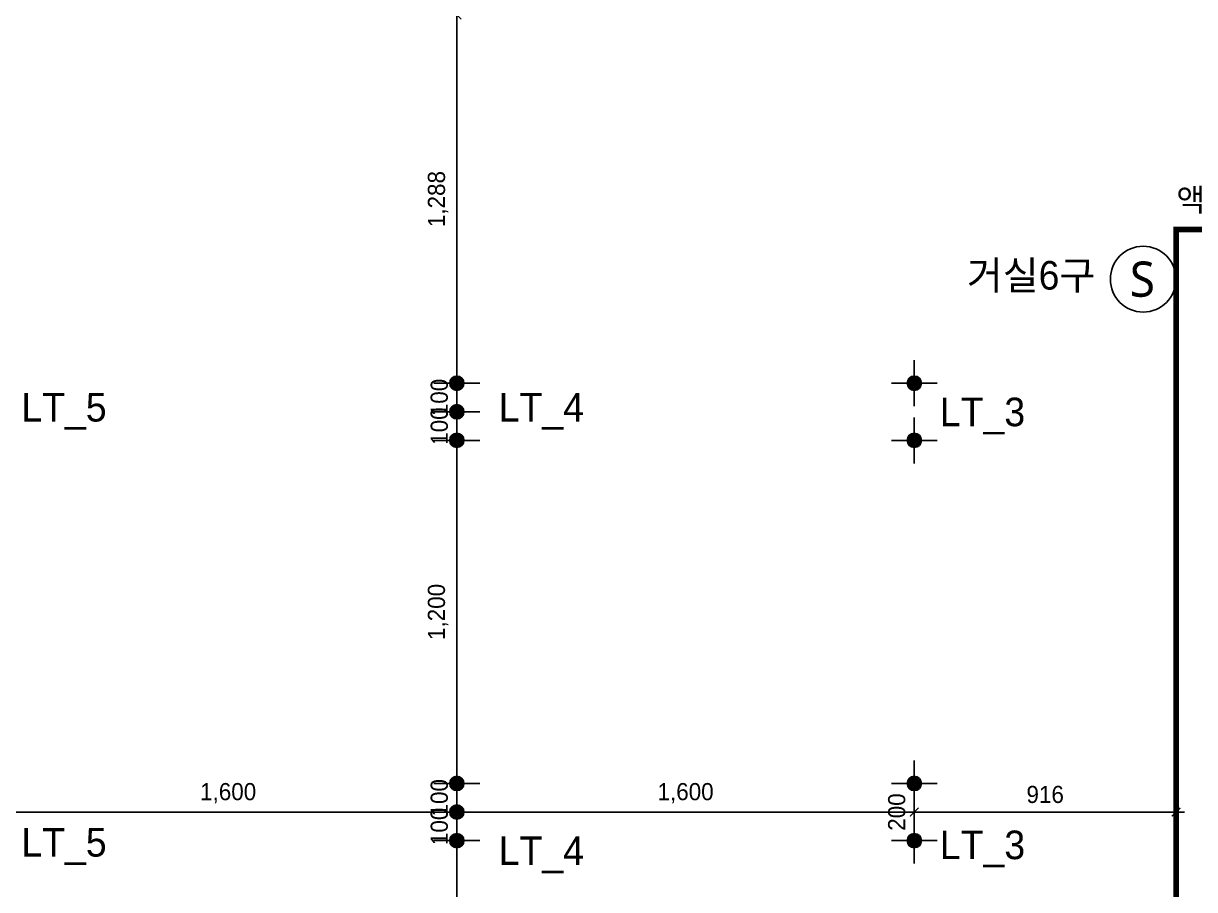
# Model space of a CAD drawing. Header units: millimetres. Extents: x 359270 to 411470, y 57550 to 89768.
# Drawn here: x 394814 to 398911, y 64481 to 67510 of the extents above; entities that cross this region are included whole.
import ezdxf

# ---------------------------------------------------------------- set-up
doc = ezdxf.new("R2010")
doc.units = ezdxf.units.MM
doc.header["$LTSCALE"] = 100
doc.header["$PDMODE"] = 3
doc.linetypes.add('HID', pattern=[2.3, 1.5, -0.8])
doc.layers.get('DEFPOINTS').update_dxf_attribs({"color": 248})
for name, color, linetype in [('06-LIGHT', 4, 'Continuous'), ('07-DIM WAL', 5, 'Continuous'), ('C-WALL1', 2, 'Continuous'), ('RC-LIGHT', 7, 'Continuous'), ('설비', 140, 'Continuous')]:
    doc.layers.add(name, color=color, linetype=linetype)
doc.styles.add('HY 울릉도 L', font='')
doc.styles.add('코레일둥고', font='Korail_Round_Gothic_Medium.ttf')
doc.styles.get('HY 울릉도 L').set_extended_font_data('HY울릉도L')
doc.dimstyles.new('30', dxfattribs={"dimscale": 30, "dimtxt": 2, "dimasz": 1, "dimexe": 1, "dimexo": 1, "dimgap": 1, "dimtad": 1, "dimdec": 0, "dimrnd": 0.05, "dimdsep": 46, "dimlunit": 6, "dimtxsty": 'HY 울릉도 L', "dimblk": 'ARCHTICK', "dimcen": 2.5, "dimdle": 1, "dimclrd": 133, "dimclre": 133, "dimclrt": 30, "dimadec": 0, "dimazin": 0, "dimtfac": 1, "dimtdec": 0, "dimtix": 1, "dimtmove": 2, "dimatfit": 3, "dimldrblk": 'ARCHTICK', "dimfxl": 1, "dimlwd": -1, "dimlwe": -1, "dimarcsym": 0})

# ---------------------------------------------------------------- blocks, each defined once
blk = doc.blocks.new('FLLROP')
at = {"layer": 'C-WALL1'}
for p, q in [((373046, 61190), (373046, 66790)), ((373046, 66790), (375356, 66790))]:
    blk.add_line(p, q, dxfattribs=at)
blk = doc.blocks.new('CJSWJDERH')
blk.add_blockref('FLLROP', (25800, 0))
blk = doc.blocks.new('1')
at = {"linetype": 'Continuous'}
h = blk.add_hatch(color=4, dxfattribs=at)
h.dxf.hatch_style = 1
edge = h.paths.add_edge_path()
edge.add_arc((11539653.5, -14273503.8), 37.5, 0, 360)
at = {"color": 1, "linetype": 'Continuous'}
for p, q in [((11539653.5, -14273637.1), (11539653.5, -14273370.5)), ((11539520.2, -14273503.8), (11539786.8, -14273503.8))]:
    blk.add_line(p, q, dxfattribs=at)
at = {"color": 4, "linetype": 'Continuous'}
for radius in [41.5, 37.5]:
    blk.add_circle((11539653.5, -14273503.8), radius, dxfattribs=at)
blk = doc.blocks.new('_ArchTick')
at = {"color": 0, "linetype": 'ByBlock', "const_width": 0.15}
blk.add_lwpolyline([(-0.5, -0.5), (0.5, 0.5)], dxfattribs=at)
blk = doc.blocks.new('*D101')
at = {"layer": '07-DIM WAL', "color": 133}
for p, q in [((394730.5, 64782), (394730.5, 64782)), ((396330.5, 64782), (396330.5, 64782)), ((394700.5, 64752), (396360.5, 64752))]:
    blk.add_line(p, q, dxfattribs=at)
at = {"layer": 'DEFPOINTS', "color": 0}
for p in [(394730.5, 64752), (396330.5, 64752), (396330.5, 64752)]:
    blk.add_point(p, dxfattribs=at)
at = {"layer": '07-DIM WAL', "color": 133, "xscale": 30, "yscale": 30, "zscale": 30, "rotation": 180}
blk.add_blockref('_ArchTick', (394730.5, 64752), dxfattribs=at)
at = {"layer": '07-DIM WAL', "color": 133, "xscale": 30, "yscale": 30, "zscale": 30}
blk.add_blockref('_ArchTick', (396330.5, 64752), dxfattribs=at)
at = {"layer": '07-DIM WAL', "color": 30, "insert": (395530.5, 64817.9), "char_height": 60, "attachment_point": 5, "style": 'HY 울릉도 L'}
blk.add_mtext('1,600', dxfattribs=at)
blk = doc.blocks.new('*D102')
at = {"layer": '07-DIM WAL', "color": 133}
for p, q in [((396330.5, 64682), (396330.5, 64782)), ((397930.5, 64782), (397930.5, 64782)), ((396300.5, 64752), (397960.5, 64752))]:
    blk.add_line(p, q, dxfattribs=at)
at = {"layer": 'DEFPOINTS', "color": 0}
for p in [(397930.5, 64752), (397930.5, 64752), (396330.5, 64652)]:
    blk.add_point(p, dxfattribs=at)
at = {"layer": '07-DIM WAL', "color": 133, "xscale": 30, "yscale": 30, "zscale": 30, "rotation": 180}
blk.add_blockref('_ArchTick', (396330.5, 64752), dxfattribs=at)
at = {"layer": '07-DIM WAL', "color": 133, "xscale": 30, "yscale": 30, "zscale": 30}
blk.add_blockref('_ArchTick', (397930.5, 64752), dxfattribs=at)
at = {"layer": '07-DIM WAL', "color": 30, "insert": (397130.5, 64817.9), "char_height": 60, "attachment_point": 5, "style": 'HY 울릉도 L'}
blk.add_mtext('1,600', dxfattribs=at)
blk = doc.blocks.new('*D103')
at = {"layer": '07-DIM WAL', "color": 133}
blk.add_line((397900.5, 64752), (398876, 64752), dxfattribs=at)
at = {"layer": 'DEFPOINTS', "color": 0}
for p in [(397930.5, 64752), (398846, 64752), (398846, 64752)]:
    blk.add_point(p, dxfattribs=at)
at = {"layer": '07-DIM WAL', "color": 133, "xscale": 30, "yscale": 30, "zscale": 30, "rotation": 180}
blk.add_blockref('_ArchTick', (397930.5, 64752), dxfattribs=at)
at = {"layer": '07-DIM WAL', "color": 133, "xscale": 30, "yscale": 30, "zscale": 30}
blk.add_blockref('_ArchTick', (398846, 64752), dxfattribs=at)
at = {"layer": '07-DIM WAL', "color": 30, "insert": (398388.25, 64813.302578), "char_height": 60, "attachment_point": 5, "style": 'HY 울릉도 L'}
blk.add_mtext('916', dxfattribs=at)
blk = doc.blocks.new('*D104')
at = {"layer": '07-DIM WAL', "color": 133}
for p, q in [((396330.5, 64852), (396330.5, 64882)), ((396330.5, 64752), (396330.5, 64852)), ((396360.5, 64852), (396360.5, 64852)), ((396330.5, 64752), (396330.5, 64722)), ((396360.5, 64752), (396360.5, 64752))]:
    blk.add_line(p, q, dxfattribs=at)
at = {"layer": 'DEFPOINTS', "color": 0}
for p in [(396330.5, 64852), (396330.5, 64852), (396330.5, 64752)]:
    blk.add_point(p, dxfattribs=at)
at = {"layer": '07-DIM WAL', "color": 133, "xscale": 30, "yscale": 30, "zscale": 30}
for p, rotation in [((396330.5, 64852), 270), ((396330.5, 64752), 90)]:
    blk.add_blockref('_ArchTick', p, dxfattribs=dict(at, rotation=rotation))
at = {"layer": '07-DIM WAL', "color": 30, "insert": (396269.2, 64802), "char_height": 60, "attachment_point": 5, "rotation": 90, "style": 'HY 울릉도 L'}
blk.add_mtext('100', dxfattribs=at)
blk = doc.blocks.new('*D105')
at = {"layer": '07-DIM WAL', "color": 133}
for p, q in [((396330.5, 64822), (396330.5, 66082)), ((396360.5, 66052), (396360.5, 66052)), ((396360.5, 64852), (396360.5, 64852))]:
    blk.add_line(p, q, dxfattribs=at)
at = {"layer": 'DEFPOINTS', "color": 0}
for p in [(396330.5, 66052), (396330.5, 66052), (396330.5, 64852)]:
    blk.add_point(p, dxfattribs=at)
at = {"layer": '07-DIM WAL', "color": 133, "xscale": 30, "yscale": 30, "zscale": 30}
for p, rotation in [((396330.5, 66052), 90), ((396330.5, 64852), 270)]:
    blk.add_blockref('_ArchTick', p, dxfattribs=dict(at, rotation=rotation))
at = {"layer": '07-DIM WAL', "color": 30, "insert": (396264.6, 65452), "char_height": 60, "attachment_point": 5, "rotation": 90, "style": 'HY 울릉도 L'}
blk.add_mtext('1,200', dxfattribs=at)
blk = doc.blocks.new('*D106')
at = {"layer": '07-DIM WAL', "color": 133}
for p, q in [((396330.5, 66152), (396330.5, 66182)), ((396330.5, 66052), (396330.5, 66152)), ((396360.5, 66152), (396360.5, 66152)), ((396330.5, 66052), (396330.5, 66022)), ((396360.5, 66052), (396360.5, 66052))]:
    blk.add_line(p, q, dxfattribs=at)
at = {"layer": 'DEFPOINTS', "color": 0}
for p in [(396330.5, 66152), (396330.5, 66152), (396330.5, 66052)]:
    blk.add_point(p, dxfattribs=at)
at = {"layer": '07-DIM WAL', "color": 133, "xscale": 30, "yscale": 30, "zscale": 30}
for p, rotation in [((396330.5, 66152), 270), ((396330.5, 66052), 90)]:
    blk.add_blockref('_ArchTick', p, dxfattribs=dict(at, rotation=rotation))
at = {"layer": '07-DIM WAL', "color": 30, "insert": (396269.2, 66102), "char_height": 60, "attachment_point": 5, "rotation": 90, "style": 'HY 울릉도 L'}
blk.add_mtext('100', dxfattribs=at)
blk = doc.blocks.new('*D107')
at = {"layer": '07-DIM WAL', "color": 133}
for p, q in [((396330.5, 66252), (396330.5, 66282)), ((396330.5, 66152), (396330.5, 66252)), ((396360.5, 66252), (396360.5, 66252)), ((396330.5, 66152), (396330.5, 66122)), ((396360.5, 66152), (396360.5, 66152))]:
    blk.add_line(p, q, dxfattribs=at)
at = {"layer": 'DEFPOINTS', "color": 0}
for p in [(396330.5, 66252), (396330.5, 66252), (396330.5, 66152)]:
    blk.add_point(p, dxfattribs=at)
at = {"layer": '07-DIM WAL', "color": 133, "xscale": 30, "yscale": 30, "zscale": 30}
for p, rotation in [((396330.5, 66252), 270), ((396330.5, 66152), 90)]:
    blk.add_blockref('_ArchTick', p, dxfattribs=dict(at, rotation=rotation))
at = {"layer": '07-DIM WAL', "color": 30, "insert": (396269.2, 66202), "char_height": 60, "attachment_point": 5, "rotation": 90, "style": 'HY 울릉도 L'}
blk.add_mtext('100', dxfattribs=at)
blk = doc.blocks.new('*D108')
at = {"layer": '07-DIM WAL', "color": 133}
for p, q in [((396330.5, 66222), (396330.5, 67570)), ((396310.5, 67540), (396360.5, 67540)), ((396360.5, 66252), (396360.5, 66252))]:
    blk.add_line(p, q, dxfattribs=at)
at = {"layer": 'DEFPOINTS', "color": 0}
for p in [(396280.5, 67540), (396330.5, 67540), (396330.5, 66252)]:
    blk.add_point(p, dxfattribs=at)
at = {"layer": '07-DIM WAL', "color": 133, "xscale": 30, "yscale": 30, "zscale": 30}
for p, rotation in [((396330.5, 67540), 90), ((396330.5, 66252), 270)]:
    blk.add_blockref('_ArchTick', p, dxfattribs=dict(at, rotation=rotation))
at = {"layer": '07-DIM WAL', "color": 30, "insert": (396264.6, 66896), "char_height": 60, "attachment_point": 5, "rotation": 90, "style": 'HY 울릉도 L'}
blk.add_mtext('1,288', dxfattribs=at)
blk = doc.blocks.new('*D109')
at = {"layer": '07-DIM WAL', "color": 133}
for p, q in [((396330.5, 64752), (396330.5, 64782)), ((396330.5, 64752), (396330.5, 64652)), ((396360.5, 64752), (396360.5, 64752)), ((396330.5, 64652), (396330.5, 64622)), ((396360.5, 64652), (396360.5, 64652))]:
    blk.add_line(p, q, dxfattribs=at)
at = {"layer": 'DEFPOINTS', "color": 0}
for p in [(396330.5, 64752), (396330.5, 64652), (396330.5, 64652)]:
    blk.add_point(p, dxfattribs=at)
at = {"layer": '07-DIM WAL', "color": 133, "xscale": 30, "yscale": 30, "zscale": 30}
for p, rotation in [((396330.5, 64752), 270), ((396330.5, 64652), 90)]:
    blk.add_blockref('_ArchTick', p, dxfattribs=dict(at, rotation=rotation))
at = {"layer": '07-DIM WAL', "color": 30, "insert": (396269.2, 64702), "char_height": 60, "attachment_point": 5, "rotation": 90, "style": 'HY 울릉도 L'}
blk.add_mtext('100', dxfattribs=at)
blk = doc.blocks.new('*D110')
at = {"layer": '07-DIM WAL', "color": 133}
for p, q in [((396330.5, 64682), (396330.5, 63422)), ((396360.5, 64652), (396360.5, 64652)), ((396300.5, 63452), (396300.5, 63452))]:
    blk.add_line(p, q, dxfattribs=at)
at = {"layer": 'DEFPOINTS', "color": 0}
for p in [(396330.5, 64652), (396330.5, 63452), (396330.5, 63452)]:
    blk.add_point(p, dxfattribs=at)
at = {"layer": '07-DIM WAL', "color": 133, "xscale": 30, "yscale": 30, "zscale": 30}
for p, rotation in [((396330.5, 64652), 90), ((396330.5, 63452), 270)]:
    blk.add_blockref('_ArchTick', p, dxfattribs=dict(at, rotation=rotation))
at = {"layer": '07-DIM WAL', "color": 30, "insert": (396264.6, 64052), "char_height": 60, "attachment_point": 5, "rotation": 90, "style": 'HY 울릉도 L'}
blk.add_mtext('1,200', dxfattribs=at)
blk = doc.blocks.new('SW')
at = {"layer": '설비', "color": 140}
blk.add_circle((11533254.1, -14277699.4), 184, dxfattribs=at)
at = {"layer": '설비', "color": 140, "insert": (11533320, -14277600.8), "char_height": 197.143, "width": 314.327, "attachment_point": 3, "style": '코레일둥고'}
blk.add_mtext('{\\fMalgun Gothic|b0|i0|c129|p50;S}', dxfattribs=at)
blk = doc.blocks.new('*D294')
at = {"layer": '07-DIM WAL', "color": 133}
for p, q in [((397930.5, 64852), (397930.5, 64882)), ((397930.5, 64852), (397930.5, 64652)), ((397960.5, 64852), (397960.5, 64852)), ((397930.5, 64652), (397930.5, 64622)), ((397960.5, 64652), (397960.5, 64652))]:
    blk.add_line(p, q, dxfattribs=at)
at = {"layer": 'DEFPOINTS', "color": 0}
for p in [(397930.5, 64852), (397930.5, 64652), (397930.5, 64652)]:
    blk.add_point(p, dxfattribs=at)
at = {"layer": '07-DIM WAL', "color": 133, "xscale": 30, "yscale": 30, "zscale": 30}
for p, rotation in [((397930.5, 64852), 270), ((397930.5, 64652), 90)]:
    blk.add_blockref('_ArchTick', p, dxfattribs=dict(at, rotation=rotation))
at = {"layer": '07-DIM WAL', "color": 30, "insert": (397869.2, 64752), "char_height": 60, "attachment_point": 5, "rotation": 90, "style": 'HY 울릉도 L'}
blk.add_mtext('200', dxfattribs=at)

msp = doc.modelspace()

# ---------------------------------------------------------------- linework, layer by layer
at = {"layer": '06-LIGHT', "color": 140, "linetype": 'HID', "const_width": 20}
msp.add_lwpolyline([(403781, 67970), (403781, 66790), (398846, 66790), (398846, 62621.3)], dxfattribs=at)

# ---------------------------------------------------------------- block references
msp.add_blockref('CJSWJDERH', (0, 0))
at = {"layer": 'RC-LIGHT', "xscale": 0.6024096385271789, "yscale": 0.6024096385271789, "zscale": 0.6024096385271789}
for p, rotation in [((-8202165.8, -6885346.5), 90.00000000000001), ((8996426.8, 7017850.5), 270), ((-8202165.8, -6885446.5), 90.00000000000001), ((-8202165.8, -6885546.5), 90.00000000000001), ((8996426.8, 7017650.5), 270), ((-8202165.8, -6886746.5), 90.00000000000001), ((8996426.8, 7016450.5), 270), ((-8202165.8, -6886846.5), 90.00000000000001), ((-8202165.8, -6886946.5), 90.00000000000001), ((8996426.8, 7016250.5), 270)]:
    msp.add_blockref('1', p, dxfattribs=dict(at, rotation=rotation))
at = {"layer": '설비', "color": 140, "xscale": 0.625, "yscale": 0.625, "zscale": 0.625}
msp.add_blockref('SW', (-6809552.6, 8990178.1), dxfattribs=at)

# ---------------------------------------------------------------- texts
at = {"layer": '06-LIGHT', "color": 140, "linetype": 'HID', "style": '코레일둥고'}
msp.add_text('액자레일', height=80, dxfattribs=at).set_placement((398847.2, 66853.1))
at = {"layer": '설비', "color": 140, "style": '코레일둥고'}
msp.add_text('거실6구', height=100, dxfattribs=at).set_placement((398114.4, 66579.4))
at = {"layer": '설비', "color": 30, "style": '코레일둥고'}
for s, p in [('LT_5', (394807.3, 66117.9)), ('LT_4', (396476.9, 66117.9)), ('LT_3', (398020, 66101.5)), ('LT_5', (394807.3, 64596.1)), ('LT_3', (398020, 64587.3)), ('LT_4', (396476.9, 64566.9))]:
    msp.add_text(s, height=100, dxfattribs=at).set_placement(p)

# ---------------------------------------------------------------- dimensions: what is measured, and where the dimension line sits
at = {"layer": '07-DIM WAL'}
for base, p1, p2, picture, middle in [((396330.5, 67540), (396330.5, 66252), (396280.5, 67540), '*D108', (396264.6, 66896)), ((396330.5, 66252), (396330.5, 66152), (396330.5, 66252), '*D107', (396269.2, 66202)), ((396330.5, 66152), (396330.5, 66052), (396330.5, 66152), '*D106', (396269.2, 66102)), ((396330.5, 66052), (396330.5, 64852), (396330.5, 66052), '*D105', (396264.6, 65452)), ((396330.5, 64852), (396330.5, 64752), (396330.5, 64852), '*D104', (396269.2, 64802)), ((397930.5, 64652), (397930.5, 64852), (397930.5, 64652), '*D294', (397869.2, 64752)), ((396330.5, 64652), (396330.5, 64752), (396330.5, 64652), '*D109', (396269.2, 64702)), ((396330.5, 63452), (396330.5, 64652), (396330.5, 63452), '*D110', (396264.6, 64052))]:
    dim = msp.add_linear_dim(base=base, p1=p1, p2=p2, angle=90, dimstyle='30', override={"dimfxl": 1.25}, dxfattribs=at)
    dim.commit()
    dim.dimension.update_dxf_attribs({"geometry": picture, "text_midpoint": middle})
for base, p1, p2, picture, middle in [((396330.5, 64752), (394730.5, 64752), (396330.5, 64752), '*D101', (395530.5, 64817.9)), ((397930.5, 64752), (396330.5, 64652), (397930.5, 64752), '*D102', (397130.5, 64817.9)), ((398846, 64752), (397930.5, 64752), (398846, 64752), '*D103', (398388.25, 64813.302578))]:
    dim = msp.add_linear_dim(base=base, p1=p1, p2=p2, dimstyle='30', override={"dimfxl": 1.25}, dxfattribs=at)
    dim.commit()
    dim.dimension.update_dxf_attribs({"geometry": picture, "text_midpoint": middle})

doc.saveas('drawing.dxf')
